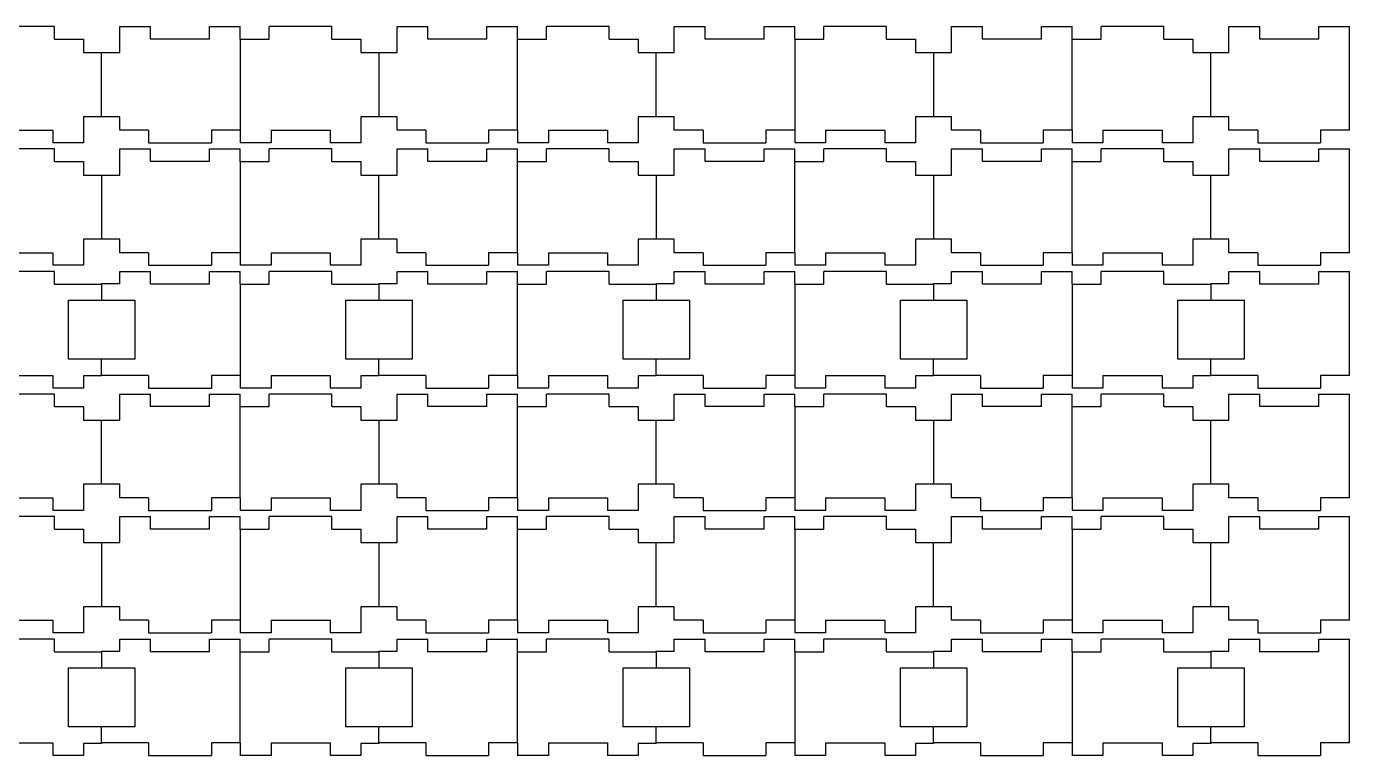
# Model space of a CAD drawing. Extents: x -371 to 97, y -273 to 225.
# Drawn here: x -150.6 to 68.9, y -18.4 to 102.6 of the extents above; entities that cross this region are included whole.
import ezdxf

# ---------------------------------------------------------------- set-up
doc = ezdxf.new("R2010")
doc.units = 0
doc.layers.get('0').update_dxf_attribs({"linetype": 'CONTINUOUS'})

msp = doc.modelspace()

# ---------------------------------------------------------------- linework, layer by layer
for p, q in [((-145.93, 102.61), (-156.33, 102.61)), ((-145.93, 100.52), (-145.93, 102.61)), ((-135.13, 102.61), (-130.03, 102.61)), ((-135.13, 98.27), (-135.13, 102.61)), ((-130.03, 100.52), (-130.03, 102.61)), ((-120.23, 100.52), (-120.23, 102.61)), ((-120.23, 102.61), (-115.13, 102.61)), ((-115.13, 100.52), (-115.13, 102.61)), ((-99.93, 102.61), (-110.33, 102.61)), ((-110.33, 100.52), (-110.33, 102.61)), ((-99.93, 100.52), (-99.93, 102.61)), ((-89.13, 102.61), (-84.03, 102.61)), ((-89.13, 98.27), (-89.13, 102.61)), ((-84.03, 100.52), (-84.03, 102.61)), ((-74.23, 100.52), (-74.23, 102.61)), ((-74.23, 102.61), (-69.13, 102.61)), ((-69.13, 100.52), (-69.13, 102.61)), ((-53.93, 102.61), (-64.33, 102.61)), ((-64.33, 100.52), (-64.33, 102.61)), ((-53.93, 100.52), (-53.93, 102.61)), ((-43.13, 102.61), (-38.03, 102.61)), ((-43.13, 98.27), (-43.13, 102.61)), ((-38.03, 100.52), (-38.03, 102.61)), ((-28.23, 100.52), (-28.23, 102.61)), ((-28.23, 102.61), (-23.13, 102.61)), ((-23.13, 100.52), (-23.13, 102.61)), ((-7.93, 102.61), (-18.33, 102.61)), ((-18.33, 100.52), (-18.33, 102.61)), ((-7.93, 100.52), (-7.93, 102.61)), ((2.87, 102.61), (7.97, 102.61)), ((2.87, 98.27), (2.87, 102.61)), ((7.97, 100.52), (7.97, 102.61)), ((17.77, 100.52), (17.77, 102.61)), ((17.77, 102.61), (22.87, 102.61)), ((22.87, 100.52), (22.87, 102.61)), ((38.07, 102.61), (27.67, 102.61)), ((27.67, 100.52), (27.67, 102.61)), ((38.07, 100.52), (38.07, 102.61)), ((48.87, 102.61), (53.97, 102.61)), ((48.87, 98.27), (48.87, 102.61)), ((53.97, 100.52), (53.97, 102.61)), ((63.77, 100.52), (63.77, 102.61)), ((63.77, 102.61), (68.87, 102.61)), ((68.87, 85.39), (68.87, 102.61)), ((-145.93, 100.52), (-141.13, 100.52)), ((-141.13, 100.52), (-141.13, 98.27)), ((-120.23, 100.52), (-130.03, 100.52)), ((-115.13, 100.52), (-110.33, 100.52)), ((-115.13, 100.52), (-115.13, 85.39)), ((-99.93, 100.52), (-95.13, 100.52)), ((-95.13, 100.52), (-95.13, 98.27)), ((-74.23, 100.52), (-84.03, 100.52)), ((-69.13, 100.52), (-64.33, 100.52)), ((-69.13, 85.39), (-69.13, 100.52)), ((-53.93, 100.52), (-49.13, 100.52)), ((-49.13, 100.52), (-49.13, 98.27)), ((-28.23, 100.52), (-38.03, 100.52)), ((-23.13, 100.52), (-18.33, 100.52)), ((-23.13, 100.52), (-23.13, 85.39)), ((-7.93, 100.52), (-3.13, 100.52)), ((-3.13, 100.52), (-3.13, 98.27)), ((17.77, 100.52), (7.97, 100.52)), ((22.87, 100.52), (27.67, 100.52)), ((22.87, 85.39), (22.87, 100.52)), ((38.07, 100.52), (42.87, 100.52)), ((42.87, 100.52), (42.87, 98.27)), ((63.77, 100.52), (53.97, 100.52)), ((-141.13, 98.27), (-138.13, 98.27)), ((-138.13, 87.64), (-138.13, 98.27)), ((-138.13, 98.27), (-135.13, 98.27)), ((-95.13, 98.27), (-92.13, 98.27)), ((-92.13, 98.27), (-92.13, 87.64)), ((-92.13, 98.27), (-89.13, 98.27)), ((-49.13, 98.27), (-46.13, 98.27)), ((-46.13, 87.64), (-46.13, 98.27)), ((-46.13, 98.27), (-43.13, 98.27)), ((-3.13, 98.27), (-0.13, 98.27)), ((-0.13, 98.27), (-0.13, 87.64)), ((-0.13, 98.27), (2.87, 98.27)), ((42.87, 98.27), (45.87, 98.27)), ((45.87, 87.64), (45.87, 98.27)), ((45.87, 98.27), (48.87, 98.27)), ((-141.13, 87.64), (-141.13, 83.29)), ((-138.13, 87.64), (-141.13, 87.64)), ((-135.13, 87.64), (-138.13, 87.64)), ((-135.13, 85.39), (-135.13, 87.64)), ((-95.13, 87.64), (-95.13, 83.29)), ((-92.13, 87.64), (-95.13, 87.64)), ((-89.13, 87.64), (-92.13, 87.64)), ((-89.13, 85.39), (-89.13, 87.64)), ((-49.13, 87.64), (-49.13, 83.29)), ((-46.13, 87.64), (-49.13, 87.64)), ((-43.13, 87.64), (-46.13, 87.64)), ((-43.13, 85.39), (-43.13, 87.64)), ((-3.13, 87.64), (-3.13, 83.29)), ((-0.13, 87.64), (-3.13, 87.64)), ((2.87, 87.64), (-0.13, 87.64)), ((2.87, 85.39), (2.87, 87.64)), ((42.87, 87.64), (42.87, 83.29)), ((45.87, 87.64), (42.87, 87.64)), ((48.87, 87.64), (45.87, 87.64)), ((48.87, 85.39), (48.87, 87.64)), ((-156.03, 85.39), (-146.23, 85.39)), ((-146.23, 85.39), (-146.23, 83.29)), ((-130.33, 85.39), (-135.13, 85.39)), ((-130.33, 85.39), (-130.33, 83.29)), ((-115.13, 85.39), (-119.93, 85.39)), ((-119.93, 85.39), (-119.93, 83.29)), ((-115.13, 85.39), (-115.13, 83.29)), ((-110.03, 85.39), (-110.03, 83.29)), ((-110.03, 85.39), (-100.23, 85.39)), ((-100.23, 85.39), (-100.23, 83.29)), ((-84.33, 85.39), (-89.13, 85.39)), ((-84.33, 85.39), (-84.33, 83.29)), ((-69.13, 85.39), (-73.93, 85.39)), ((-73.93, 85.39), (-73.93, 83.29)), ((-69.13, 85.39), (-69.13, 83.29)), ((-64.03, 85.39), (-64.03, 83.29)), ((-64.03, 85.39), (-54.23, 85.39)), ((-54.23, 85.39), (-54.23, 83.29)), ((-38.33, 85.39), (-43.13, 85.39)), ((-38.33, 85.39), (-38.33, 83.29)), ((-23.13, 85.39), (-27.93, 85.39)), ((-27.93, 85.39), (-27.93, 83.29)), ((-23.13, 85.39), (-23.13, 83.29)), ((-18.03, 85.39), (-18.03, 83.29)), ((-18.03, 85.39), (-8.23, 85.39)), ((-8.23, 85.39), (-8.23, 83.29)), ((7.67, 85.39), (2.87, 85.39)), ((7.67, 85.39), (7.67, 83.29)), ((22.87, 85.39), (18.07, 85.39)), ((18.07, 85.39), (18.07, 83.29)), ((22.87, 85.39), (22.87, 83.29)), ((27.97, 85.39), (27.97, 83.29)), ((27.97, 85.39), (37.77, 85.39)), ((37.77, 85.39), (37.77, 83.29)), ((53.67, 85.39), (48.87, 85.39)), ((53.67, 85.39), (53.67, 83.29)), ((68.87, 85.39), (64.07, 85.39)), ((64.07, 85.39), (64.07, 83.29)), ((-145.93, 82.29), (-156.33, 82.29)), ((-141.13, 83.29), (-146.23, 83.29)), ((-145.93, 80.2), (-145.93, 82.29)), ((-135.13, 82.29), (-130.03, 82.29)), ((-135.13, 77.95), (-135.13, 82.29)), ((-130.33, 83.29), (-119.93, 83.29)), ((-130.03, 80.2), (-130.03, 82.29)), ((-120.23, 80.2), (-120.23, 82.29)), ((-120.23, 82.29), (-115.13, 82.29)), ((-110.03, 83.29), (-115.13, 83.29)), ((-115.13, 80.2), (-115.13, 82.29)), ((-99.93, 82.29), (-110.33, 82.29)), ((-110.33, 80.2), (-110.33, 82.29)), ((-95.13, 83.29), (-100.23, 83.29)), ((-99.93, 80.2), (-99.93, 82.29)), ((-89.13, 82.29), (-84.03, 82.29)), ((-89.13, 77.95), (-89.13, 82.29)), ((-84.33, 83.29), (-73.93, 83.29)), ((-84.03, 80.2), (-84.03, 82.29)), ((-74.23, 80.2), (-74.23, 82.29)), ((-74.23, 82.29), (-69.13, 82.29)), ((-64.03, 83.29), (-69.13, 83.29)), ((-69.13, 80.2), (-69.13, 82.29)), ((-53.93, 82.29), (-64.33, 82.29)), ((-64.33, 80.2), (-64.33, 82.29)), ((-49.13, 83.29), (-54.23, 83.29)), ((-53.93, 80.2), (-53.93, 82.29)), ((-43.13, 82.29), (-38.03, 82.29)), ((-43.13, 77.95), (-43.13, 82.29)), ((-38.33, 83.29), (-27.93, 83.29)), ((-38.03, 80.2), (-38.03, 82.29)), ((-28.23, 80.2), (-28.23, 82.29)), ((-28.23, 82.29), (-23.13, 82.29)), ((-18.03, 83.29), (-23.13, 83.29)), ((-23.13, 80.2), (-23.13, 82.29)), ((-7.93, 82.29), (-18.33, 82.29)), ((-18.33, 80.2), (-18.33, 82.29)), ((-3.13, 83.29), (-8.23, 83.29)), ((-7.93, 80.2), (-7.93, 82.29)), ((2.87, 82.29), (7.97, 82.29)), ((2.87, 77.95), (2.87, 82.29)), ((7.67, 83.29), (18.07, 83.29)), ((7.97, 80.2), (7.97, 82.29)), ((17.77, 80.2), (17.77, 82.29)), ((17.77, 82.29), (22.87, 82.29)), ((27.97, 83.29), (22.87, 83.29)), ((22.87, 80.2), (22.87, 82.29)), ((38.07, 82.29), (27.67, 82.29)), ((27.67, 80.2), (27.67, 82.29)), ((42.87, 83.29), (37.77, 83.29)), ((38.07, 80.2), (38.07, 82.29)), ((48.87, 82.29), (53.97, 82.29)), ((48.87, 77.95), (48.87, 82.29)), ((53.67, 83.29), (64.07, 83.29)), ((53.97, 80.2), (53.97, 82.29)), ((63.77, 80.2), (63.77, 82.29)), ((63.77, 82.29), (68.87, 82.29)), ((68.87, 65.07), (68.87, 82.29)), ((-145.93, 80.2), (-141.13, 80.2)), ((-141.13, 80.2), (-141.13, 77.95)), ((-120.23, 80.2), (-130.03, 80.2)), ((-115.13, 80.2), (-110.33, 80.2)), ((-115.13, 80.2), (-115.13, 65.07)), ((-99.93, 80.2), (-95.13, 80.2)), ((-95.13, 80.2), (-95.13, 77.95)), ((-74.23, 80.2), (-84.03, 80.2)), ((-69.13, 80.2), (-64.33, 80.2)), ((-69.13, 65.07), (-69.13, 80.2)), ((-53.93, 80.2), (-49.13, 80.2)), ((-49.13, 80.2), (-49.13, 77.95)), ((-28.23, 80.2), (-38.03, 80.2)), ((-23.13, 80.2), (-18.33, 80.2)), ((-23.13, 65.07), (-23.13, 80.2)), ((-7.93, 80.2), (-3.13, 80.2)), ((-3.13, 80.2), (-3.13, 77.95)), ((17.77, 80.2), (7.97, 80.2)), ((22.87, 80.2), (27.67, 80.2)), ((22.87, 65.07), (22.87, 80.2)), ((38.07, 80.2), (42.87, 80.2)), ((42.87, 80.2), (42.87, 77.95)), ((63.77, 80.2), (53.97, 80.2)), ((-141.13, 77.95), (-138.13, 77.95)), ((-138.13, 77.95), (-138.13, 67.32)), ((-138.13, 77.95), (-135.13, 77.95)), ((-95.13, 77.95), (-92.13, 77.95)), ((-92.13, 67.32), (-92.13, 77.95)), ((-92.13, 77.95), (-89.13, 77.95)), ((-49.13, 77.95), (-46.13, 77.95)), ((-46.13, 77.95), (-46.13, 67.32)), ((-46.13, 77.95), (-43.13, 77.95)), ((-3.13, 77.95), (-0.13, 77.95)), ((-0.13, 77.95), (-0.13, 67.32)), ((-0.13, 77.95), (2.87, 77.95)), ((42.87, 77.95), (45.87, 77.95)), ((45.87, 67.32), (45.87, 77.95)), ((45.87, 77.95), (48.87, 77.95)), ((-141.13, 67.32), (-141.13, 62.97)), ((-138.13, 67.32), (-141.13, 67.32)), ((-135.13, 67.32), (-138.13, 67.32)), ((-135.13, 65.07), (-135.13, 67.32)), ((-95.13, 67.32), (-95.13, 62.97)), ((-92.13, 67.32), (-95.13, 67.32)), ((-89.13, 67.32), (-92.13, 67.32)), ((-89.13, 65.07), (-89.13, 67.32)), ((-49.13, 67.32), (-49.13, 62.97)), ((-46.13, 67.32), (-49.13, 67.32)), ((-43.13, 67.32), (-46.13, 67.32)), ((-43.13, 65.07), (-43.13, 67.32)), ((-3.13, 67.32), (-3.13, 62.97)), ((-0.13, 67.32), (-3.13, 67.32)), ((2.87, 67.32), (-0.13, 67.32)), ((2.87, 65.07), (2.87, 67.32)), ((42.87, 67.32), (42.87, 62.97)), ((45.87, 67.32), (42.87, 67.32)), ((48.87, 67.32), (45.87, 67.32)), ((48.87, 65.07), (48.87, 67.32)), ((-156.03, 65.07), (-146.23, 65.07)), ((-146.23, 65.07), (-146.23, 62.97)), ((-130.33, 65.07), (-135.13, 65.07)), ((-130.33, 65.07), (-130.33, 62.97)), ((-115.13, 65.07), (-119.93, 65.07)), ((-119.93, 65.07), (-119.93, 62.97)), ((-115.13, 65.07), (-115.13, 62.97)), ((-110.03, 65.07), (-110.03, 62.97)), ((-110.03, 65.07), (-100.23, 65.07)), ((-100.23, 65.07), (-100.23, 62.97)), ((-84.33, 65.07), (-89.13, 65.07)), ((-84.33, 65.07), (-84.33, 62.97)), ((-69.13, 65.07), (-73.93, 65.07)), ((-73.93, 65.07), (-73.93, 62.97)), ((-69.13, 65.07), (-69.13, 62.97)), ((-64.03, 65.07), (-64.03, 62.97)), ((-64.03, 65.07), (-54.23, 65.07)), ((-54.23, 65.07), (-54.23, 62.97)), ((-38.33, 65.07), (-43.13, 65.07)), ((-38.33, 65.07), (-38.33, 62.97)), ((-23.13, 65.07), (-27.93, 65.07)), ((-27.93, 65.07), (-27.93, 62.97)), ((-23.13, 65.07), (-23.13, 62.97)), ((-18.03, 65.07), (-18.03, 62.97)), ((-18.03, 65.07), (-8.23, 65.07)), ((-8.23, 65.07), (-8.23, 62.97)), ((7.67, 65.07), (2.87, 65.07)), ((7.67, 65.07), (7.67, 62.97)), ((22.87, 65.07), (18.07, 65.07)), ((18.07, 65.07), (18.07, 62.97)), ((22.87, 65.07), (22.87, 62.97)), ((27.97, 65.07), (27.97, 62.97)), ((27.97, 65.07), (37.77, 65.07)), ((37.77, 65.07), (37.77, 62.97)), ((53.67, 65.07), (48.87, 65.07)), ((53.67, 65.07), (53.67, 62.97)), ((68.87, 65.07), (64.07, 65.07)), ((64.07, 65.07), (64.07, 62.97)), ((-145.93, 61.93), (-156.33, 61.93)), ((-141.13, 62.97), (-146.23, 62.97)), ((-145.93, 59.84), (-145.93, 61.93)), ((-135.13, 61.93), (-130.03, 61.93)), ((-135.13, 59.94), (-135.13, 61.93)), ((-130.33, 62.97), (-119.93, 62.97)), ((-130.03, 59.84), (-130.03, 61.93)), ((-120.23, 59.84), (-120.23, 61.93)), ((-120.23, 61.93), (-115.13, 61.93)), ((-110.03, 62.97), (-115.13, 62.97)), ((-115.13, 59.84), (-115.13, 61.93)), ((-99.93, 61.93), (-110.33, 61.93)), ((-110.33, 59.84), (-110.33, 61.93)), ((-95.13, 62.97), (-100.23, 62.97)), ((-99.93, 59.84), (-99.93, 61.93)), ((-89.13, 61.93), (-84.03, 61.93)), ((-89.13, 59.94), (-89.13, 61.93)), ((-84.33, 62.97), (-73.93, 62.97)), ((-84.03, 59.84), (-84.03, 61.93)), ((-74.23, 59.84), (-74.23, 61.93)), ((-74.23, 61.93), (-69.13, 61.93)), ((-64.03, 62.97), (-69.13, 62.97)), ((-69.13, 59.84), (-69.13, 61.93)), ((-53.93, 61.93), (-64.33, 61.93)), ((-64.33, 59.84), (-64.33, 61.93)), ((-49.13, 62.97), (-54.23, 62.97)), ((-53.93, 59.84), (-53.93, 61.93)), ((-43.13, 61.93), (-38.03, 61.93)), ((-43.13, 59.94), (-43.13, 61.93)), ((-38.33, 62.97), (-27.93, 62.97)), ((-38.03, 59.84), (-38.03, 61.93)), ((-28.23, 59.84), (-28.23, 61.93)), ((-28.23, 61.93), (-23.13, 61.93)), ((-18.03, 62.97), (-23.13, 62.97)), ((-23.13, 59.84), (-23.13, 61.93)), ((-7.93, 61.93), (-18.33, 61.93)), ((-18.33, 59.84), (-18.33, 61.93)), ((-3.13, 62.97), (-8.23, 62.97)), ((-7.93, 59.84), (-7.93, 61.93)), ((2.87, 61.93), (7.97, 61.93)), ((2.87, 59.94), (2.87, 61.93)), ((7.67, 62.97), (18.07, 62.97)), ((7.97, 59.84), (7.97, 61.93)), ((17.77, 59.84), (17.77, 61.93)), ((17.77, 61.93), (22.87, 61.93)), ((27.97, 62.97), (22.87, 62.97)), ((22.87, 59.84), (22.87, 61.93)), ((38.07, 61.93), (27.67, 61.93)), ((27.67, 59.84), (27.67, 61.93)), ((42.87, 62.97), (37.77, 62.97)), ((38.07, 59.84), (38.07, 61.93)), ((48.87, 61.93), (53.97, 61.93)), ((48.87, 59.94), (48.87, 61.93)), ((53.67, 62.97), (64.07, 62.97)), ((53.97, 59.84), (53.97, 61.93)), ((63.77, 59.84), (63.77, 61.93)), ((63.77, 61.93), (68.87, 61.93)), ((68.87, 44.71), (68.87, 61.93)), ((-145.93, 59.84), (-138.13, 59.84)), ((-138.13, 59.94), (-135.13, 59.94)), ((-138.13, 59.84), (-138.13, 59.94)), ((-138.13, 59.84), (-138.13, 57.17)), ((-120.23, 59.84), (-130.03, 59.84)), ((-115.13, 59.84), (-110.33, 59.84)), ((-115.13, 59.84), (-115.13, 44.71)), ((-99.93, 59.84), (-92.13, 59.84)), ((-92.13, 59.94), (-89.13, 59.94)), ((-92.13, 59.84), (-92.13, 59.94)), ((-92.13, 59.84), (-92.13, 57.17)), ((-74.23, 59.84), (-84.03, 59.84)), ((-69.13, 59.84), (-64.33, 59.84)), ((-69.13, 44.71), (-69.13, 59.84)), ((-53.93, 59.84), (-46.13, 59.84)), ((-46.13, 59.94), (-43.13, 59.94)), ((-46.13, 59.84), (-46.13, 59.94)), ((-46.13, 59.84), (-46.13, 57.17)), ((-28.23, 59.84), (-38.03, 59.84)), ((-23.13, 59.84), (-18.33, 59.84)), ((-23.13, 59.84), (-23.13, 44.71)), ((-7.93, 59.84), (-0.13, 59.84)), ((-0.13, 59.94), (2.87, 59.94)), ((-0.13, 59.84), (-0.13, 59.94)), ((-0.13, 59.84), (-0.13, 57.17)), ((17.77, 59.84), (7.97, 59.84)), ((22.87, 59.84), (27.67, 59.84)), ((22.87, 59.84), (22.87, 44.71)), ((38.07, 59.84), (45.87, 59.84)), ((45.87, 59.94), (48.87, 59.94)), ((45.87, 59.84), (45.87, 59.94)), ((45.87, 59.84), (45.87, 57.17)), ((63.77, 59.84), (53.97, 59.84)), ((-143.63, 47.37), (-143.63, 57.17)), ((-143.63, 57.17), (-138.13, 57.17)), ((-138.13, 57.17), (-132.63, 57.17)), ((-132.63, 57.17), (-132.63, 47.37)), ((-97.63, 47.37), (-97.63, 57.17)), ((-97.63, 57.17), (-92.13, 57.17)), ((-92.13, 57.17), (-86.63, 57.17)), ((-86.63, 57.17), (-86.63, 47.37)), ((-51.63, 47.37), (-51.63, 57.17)), ((-51.63, 57.17), (-46.13, 57.17)), ((-46.13, 57.17), (-40.63, 57.17)), ((-40.63, 57.17), (-40.63, 47.37)), ((-5.63, 47.37), (-5.63, 57.17)), ((-5.63, 57.17), (-0.13, 57.17)), ((-0.13, 57.17), (5.37, 57.17)), ((5.37, 57.17), (5.37, 47.37)), ((40.37, 47.37), (40.37, 57.17)), ((40.37, 57.17), (45.87, 57.17)), ((45.87, 57.17), (51.37, 57.17)), ((51.37, 57.17), (51.37, 47.37)), ((-138.13, 47.37), (-143.63, 47.37)), ((-132.63, 47.37), (-138.13, 47.37)), ((-138.13, 44.71), (-138.13, 47.37)), ((-92.13, 47.37), (-97.63, 47.37)), ((-86.63, 47.37), (-92.13, 47.37)), ((-92.13, 44.71), (-92.13, 47.37)), ((-46.13, 47.37), (-51.63, 47.37)), ((-40.63, 47.37), (-46.13, 47.37)), ((-46.13, 44.71), (-46.13, 47.37)), ((-0.13, 47.37), (-5.63, 47.37)), ((5.37, 47.37), (-0.13, 47.37)), ((-0.13, 44.71), (-0.13, 47.37)), ((45.87, 47.37), (40.37, 47.37)), ((51.37, 47.37), (45.87, 47.37)), ((45.87, 44.71), (45.87, 47.37)), ((-156.03, 44.71), (-146.23, 44.71)), ((-146.23, 44.71), (-146.23, 42.61)), ((-138.13, 44.61), (-141.13, 44.61)), ((-141.13, 44.61), (-141.13, 42.61)), ((-130.33, 44.71), (-138.13, 44.71)), ((-138.13, 44.71), (-138.13, 44.61)), ((-130.33, 44.71), (-130.33, 42.61)), ((-115.13, 44.71), (-119.93, 44.71)), ((-119.93, 44.71), (-119.93, 42.61)), ((-115.13, 44.71), (-115.13, 42.61)), ((-110.03, 44.71), (-110.03, 42.61)), ((-110.03, 44.71), (-100.23, 44.71)), ((-100.23, 44.71), (-100.23, 42.61)), ((-92.13, 44.61), (-95.13, 44.61)), ((-95.13, 44.61), (-95.13, 42.61)), ((-84.33, 44.71), (-92.13, 44.71)), ((-92.13, 44.71), (-92.13, 44.61)), ((-84.33, 44.71), (-84.33, 42.61)), ((-69.13, 44.71), (-73.93, 44.71)), ((-73.93, 44.71), (-73.93, 42.61)), ((-69.13, 44.71), (-69.13, 42.61)), ((-64.03, 44.71), (-64.03, 42.61)), ((-64.03, 44.71), (-54.23, 44.71)), ((-54.23, 44.71), (-54.23, 42.61)), ((-46.13, 44.61), (-49.13, 44.61)), ((-49.13, 44.61), (-49.13, 42.61)), ((-38.33, 44.71), (-46.13, 44.71)), ((-46.13, 44.71), (-46.13, 44.61)), ((-38.33, 44.71), (-38.33, 42.61)), ((-23.13, 44.71), (-27.93, 44.71)), ((-27.93, 44.71), (-27.93, 42.61)), ((-23.13, 44.71), (-23.13, 42.61)), ((-18.03, 44.71), (-18.03, 42.61)), ((-18.03, 44.71), (-8.23, 44.71)), ((-8.23, 44.71), (-8.23, 42.61)), ((-0.13, 44.61), (-3.13, 44.61)), ((-3.13, 44.61), (-3.13, 42.61)), ((7.67, 44.71), (-0.13, 44.71)), ((-0.13, 44.71), (-0.13, 44.61)), ((7.67, 44.71), (7.67, 42.61)), ((22.87, 44.71), (18.07, 44.71)), ((18.07, 44.71), (18.07, 42.61)), ((22.87, 44.71), (22.87, 42.61)), ((27.97, 44.71), (27.97, 42.61)), ((27.97, 44.71), (37.77, 44.71)), ((37.77, 44.71), (37.77, 42.61)), ((45.87, 44.61), (42.87, 44.61)), ((42.87, 44.61), (42.87, 42.61)), ((53.67, 44.71), (45.87, 44.71)), ((45.87, 44.71), (45.87, 44.61)), ((53.67, 44.71), (53.67, 42.61)), ((68.87, 44.71), (64.07, 44.71)), ((64.07, 44.71), (64.07, 42.61)), ((-141.13, 42.61), (-146.23, 42.61)), ((-130.33, 42.61), (-119.93, 42.61)), ((-110.03, 42.61), (-115.13, 42.61)), ((-95.13, 42.61), (-100.23, 42.61)), ((-84.33, 42.61), (-73.93, 42.61)), ((-64.03, 42.61), (-69.13, 42.61)), ((-49.13, 42.61), (-54.23, 42.61)), ((-38.33, 42.61), (-27.93, 42.61)), ((-18.03, 42.61), (-23.13, 42.61)), ((-3.13, 42.61), (-8.23, 42.61)), ((7.67, 42.61), (18.07, 42.61)), ((27.97, 42.61), (22.87, 42.61)), ((42.87, 42.61), (37.77, 42.61)), ((53.67, 42.61), (64.07, 42.61)), ((-145.93, 41.61), (-156.33, 41.61)), ((-145.93, 39.52), (-145.93, 41.61)), ((-145.93, 39.52), (-141.13, 39.52)), ((-141.13, 39.52), (-141.13, 37.27)), ((-135.13, 41.61), (-130.03, 41.61)), ((-135.13, 37.27), (-135.13, 41.61)), ((-130.03, 39.52), (-130.03, 41.61)), ((-120.23, 39.52), (-130.03, 39.52)), ((-120.23, 39.52), (-120.23, 41.61)), ((-120.23, 41.61), (-115.13, 41.61)), ((-115.13, 39.52), (-115.13, 41.61)), ((-115.13, 39.52), (-110.33, 39.52)), ((-115.13, 24.39), (-115.13, 39.52)), ((-99.93, 41.61), (-110.33, 41.61)), ((-110.33, 39.52), (-110.33, 41.61)), ((-99.93, 39.52), (-99.93, 41.61)), ((-99.93, 39.52), (-95.13, 39.52)), ((-95.13, 39.52), (-95.13, 37.27)), ((-89.13, 41.61), (-84.03, 41.61)), ((-89.13, 37.27), (-89.13, 41.61)), ((-84.03, 39.52), (-84.03, 41.61)), ((-74.23, 39.52), (-84.03, 39.52)), ((-74.23, 39.52), (-74.23, 41.61)), ((-74.23, 41.61), (-69.13, 41.61)), ((-69.13, 39.52), (-69.13, 41.61)), ((-69.13, 39.52), (-64.33, 39.52)), ((-69.13, 24.39), (-69.13, 39.52)), ((-53.93, 41.61), (-64.33, 41.61)), ((-64.33, 39.52), (-64.33, 41.61)), ((-53.93, 39.52), (-53.93, 41.61)), ((-53.93, 39.52), (-49.13, 39.52)), ((-49.13, 39.52), (-49.13, 37.27)), ((-43.13, 41.61), (-38.03, 41.61)), ((-43.13, 37.27), (-43.13, 41.61)), ((-38.03, 39.52), (-38.03, 41.61)), ((-28.23, 39.52), (-38.03, 39.52)), ((-28.23, 39.52), (-28.23, 41.61)), ((-28.23, 41.61), (-23.13, 41.61)), ((-23.13, 39.52), (-23.13, 41.61)), ((-23.13, 39.52), (-18.33, 39.52)), ((-23.13, 39.52), (-23.13, 24.39)), ((-7.93, 41.61), (-18.33, 41.61)), ((-18.33, 39.52), (-18.33, 41.61)), ((-7.93, 39.52), (-7.93, 41.61)), ((-7.93, 39.52), (-3.13, 39.52)), ((-3.13, 39.52), (-3.13, 37.27)), ((2.87, 41.61), (7.97, 41.61)), ((2.87, 37.27), (2.87, 41.61)), ((7.97, 39.52), (7.97, 41.61)), ((17.77, 39.52), (7.97, 39.52)), ((17.77, 39.52), (17.77, 41.61)), ((17.77, 41.61), (22.87, 41.61)), ((22.87, 39.52), (22.87, 41.61)), ((22.87, 39.52), (27.67, 39.52)), ((22.87, 24.39), (22.87, 39.52)), ((38.07, 41.61), (27.67, 41.61)), ((27.67, 39.52), (27.67, 41.61)), ((38.07, 39.52), (38.07, 41.61)), ((38.07, 39.52), (42.87, 39.52)), ((42.87, 39.52), (42.87, 37.27)), ((48.87, 41.61), (53.97, 41.61)), ((48.87, 37.27), (48.87, 41.61)), ((53.97, 39.52), (53.97, 41.61)), ((63.77, 39.52), (53.97, 39.52)), ((63.77, 39.52), (63.77, 41.61)), ((63.77, 41.61), (68.87, 41.61)), ((68.87, 24.39), (68.87, 41.61)), ((-141.13, 37.27), (-138.13, 37.27)), ((-138.13, 26.64), (-138.13, 37.27)), ((-138.13, 37.27), (-135.13, 37.27)), ((-95.13, 37.27), (-92.13, 37.27)), ((-92.13, 37.27), (-92.13, 26.64)), ((-92.13, 37.27), (-89.13, 37.27)), ((-49.13, 37.27), (-46.13, 37.27)), ((-46.13, 26.64), (-46.13, 37.27)), ((-46.13, 37.27), (-43.13, 37.27)), ((-3.13, 37.27), (-0.13, 37.27)), ((-0.13, 37.27), (-0.13, 26.64)), ((-0.13, 37.27), (2.87, 37.27)), ((42.87, 37.27), (45.87, 37.27)), ((45.87, 26.64), (45.87, 37.27)), ((45.87, 37.27), (48.87, 37.27)), ((-141.13, 26.64), (-141.13, 22.29)), ((-138.13, 26.64), (-141.13, 26.64)), ((-135.13, 26.64), (-138.13, 26.64)), ((-135.13, 24.39), (-135.13, 26.64)), ((-95.13, 26.64), (-95.13, 22.29)), ((-92.13, 26.64), (-95.13, 26.64)), ((-89.13, 26.64), (-92.13, 26.64)), ((-89.13, 24.39), (-89.13, 26.64)), ((-49.13, 26.64), (-49.13, 22.29)), ((-46.13, 26.64), (-49.13, 26.64)), ((-43.13, 26.64), (-46.13, 26.64)), ((-43.13, 24.39), (-43.13, 26.64)), ((-3.13, 26.64), (-3.13, 22.29)), ((-0.13, 26.64), (-3.13, 26.64)), ((2.87, 26.64), (-0.13, 26.64)), ((2.87, 24.39), (2.87, 26.64)), ((42.87, 26.64), (42.87, 22.29)), ((45.87, 26.64), (42.87, 26.64)), ((48.87, 26.64), (45.87, 26.64)), ((48.87, 24.39), (48.87, 26.64)), ((-156.03, 24.39), (-146.23, 24.39)), ((-146.23, 24.39), (-146.23, 22.29)), ((-130.33, 24.39), (-135.13, 24.39)), ((-130.33, 24.39), (-130.33, 22.29)), ((-115.13, 24.39), (-119.93, 24.39)), ((-119.93, 24.39), (-119.93, 22.29)), ((-115.13, 24.39), (-115.13, 22.29)), ((-110.03, 24.39), (-110.03, 22.29)), ((-110.03, 24.39), (-100.23, 24.39)), ((-100.23, 24.39), (-100.23, 22.29)), ((-84.33, 24.39), (-89.13, 24.39)), ((-84.33, 24.39), (-84.33, 22.29)), ((-69.13, 24.39), (-73.93, 24.39)), ((-73.93, 24.39), (-73.93, 22.29)), ((-69.13, 24.39), (-69.13, 22.29)), ((-64.03, 24.39), (-64.03, 22.29)), ((-64.03, 24.39), (-54.23, 24.39)), ((-54.23, 24.39), (-54.23, 22.29)), ((-38.33, 24.39), (-43.13, 24.39)), ((-38.33, 24.39), (-38.33, 22.29)), ((-23.13, 24.39), (-27.93, 24.39)), ((-27.93, 24.39), (-27.93, 22.29)), ((-23.13, 24.39), (-23.13, 22.29)), ((-18.03, 24.39), (-18.03, 22.29)), ((-18.03, 24.39), (-8.23, 24.39)), ((-8.23, 24.39), (-8.23, 22.29)), ((7.67, 24.39), (2.87, 24.39)), ((7.67, 24.39), (7.67, 22.29)), ((22.87, 24.39), (18.07, 24.39)), ((18.07, 24.39), (18.07, 22.29)), ((22.87, 24.39), (22.87, 22.29)), ((27.97, 24.39), (27.97, 22.29)), ((27.97, 24.39), (37.77, 24.39)), ((37.77, 24.39), (37.77, 22.29)), ((53.67, 24.39), (48.87, 24.39)), ((53.67, 24.39), (53.67, 22.29)), ((68.87, 24.39), (64.07, 24.39)), ((64.07, 24.39), (64.07, 22.29)), ((-141.13, 22.29), (-146.23, 22.29)), ((-130.33, 22.29), (-119.93, 22.29)), ((-110.03, 22.29), (-115.13, 22.29)), ((-95.13, 22.29), (-100.23, 22.29)), ((-84.33, 22.29), (-73.93, 22.29)), ((-64.03, 22.29), (-69.13, 22.29)), ((-49.13, 22.29), (-54.23, 22.29)), ((-38.33, 22.29), (-27.93, 22.29)), ((-18.03, 22.29), (-23.13, 22.29)), ((-3.13, 22.29), (-8.23, 22.29)), ((7.67, 22.29), (18.07, 22.29)), ((27.97, 22.29), (22.87, 22.29)), ((42.87, 22.29), (37.77, 22.29)), ((53.67, 22.29), (64.07, 22.29)), ((-145.93, 21.29), (-156.33, 21.29)), ((-145.93, 19.2), (-145.93, 21.29)), ((-135.13, 21.29), (-130.03, 21.29)), ((-135.13, 16.95), (-135.13, 21.29)), ((-130.03, 19.2), (-130.03, 21.29)), ((-120.23, 19.2), (-120.23, 21.29)), ((-120.23, 21.29), (-115.13, 21.29)), ((-115.13, 19.2), (-115.13, 21.29)), ((-99.93, 21.29), (-110.33, 21.29)), ((-110.33, 19.2), (-110.33, 21.29)), ((-99.93, 19.2), (-99.93, 21.29)), ((-89.13, 21.29), (-84.03, 21.29)), ((-89.13, 16.95), (-89.13, 21.29)), ((-84.03, 19.2), (-84.03, 21.29)), ((-74.23, 19.2), (-74.23, 21.29)), ((-74.23, 21.29), (-69.13, 21.29)), ((-69.13, 19.2), (-69.13, 21.29)), ((-53.93, 21.29), (-64.33, 21.29)), ((-64.33, 19.2), (-64.33, 21.29)), ((-53.93, 19.2), (-53.93, 21.29)), ((-43.13, 21.29), (-38.03, 21.29)), ((-43.13, 16.95), (-43.13, 21.29)), ((-38.03, 19.2), (-38.03, 21.29)), ((-28.23, 19.2), (-28.23, 21.29)), ((-28.23, 21.29), (-23.13, 21.29)), ((-23.13, 19.2), (-23.13, 21.29)), ((-7.93, 21.29), (-18.33, 21.29)), ((-18.33, 19.2), (-18.33, 21.29)), ((-7.93, 19.2), (-7.93, 21.29)), ((2.87, 21.29), (7.97, 21.29)), ((2.87, 16.95), (2.87, 21.29)), ((7.97, 19.2), (7.97, 21.29)), ((17.77, 19.2), (17.77, 21.29)), ((17.77, 21.29), (22.87, 21.29)), ((22.87, 19.2), (22.87, 21.29)), ((38.07, 21.29), (27.67, 21.29)), ((27.67, 19.2), (27.67, 21.29)), ((38.07, 19.2), (38.07, 21.29)), ((48.87, 21.29), (53.97, 21.29)), ((48.87, 16.95), (48.87, 21.29)), ((53.97, 19.2), (53.97, 21.29)), ((63.77, 19.2), (63.77, 21.29)), ((63.77, 21.29), (68.87, 21.29)), ((68.87, 4.07), (68.87, 21.29)), ((-145.93, 19.2), (-141.13, 19.2)), ((-141.13, 19.2), (-141.13, 16.95)), ((-120.23, 19.2), (-130.03, 19.2)), ((-115.13, 19.2), (-110.33, 19.2)), ((-115.13, 19.2), (-115.13, 4.07)), ((-99.93, 19.2), (-95.13, 19.2)), ((-95.13, 19.2), (-95.13, 16.95)), ((-74.23, 19.2), (-84.03, 19.2)), ((-69.13, 19.2), (-64.33, 19.2)), ((-69.13, 4.07), (-69.13, 19.2)), ((-53.93, 19.2), (-49.13, 19.2)), ((-49.13, 19.2), (-49.13, 16.95)), ((-28.23, 19.2), (-38.03, 19.2)), ((-23.13, 19.2), (-18.33, 19.2)), ((-23.13, 19.2), (-23.13, 4.07)), ((-7.93, 19.2), (-3.13, 19.2)), ((-3.13, 19.2), (-3.13, 16.95)), ((17.77, 19.2), (7.97, 19.2)), ((22.87, 19.2), (27.67, 19.2)), ((22.87, 19.2), (22.87, 4.07)), ((38.07, 19.2), (42.87, 19.2)), ((42.87, 19.2), (42.87, 16.95)), ((63.77, 19.2), (53.97, 19.2)), ((-141.13, 16.95), (-138.13, 16.95)), ((-138.13, 16.95), (-138.13, 6.32)), ((-138.13, 16.95), (-135.13, 16.95)), ((-95.13, 16.95), (-92.13, 16.95)), ((-92.13, 16.95), (-92.13, 6.32)), ((-92.13, 16.95), (-89.13, 16.95)), ((-49.13, 16.95), (-46.13, 16.95)), ((-46.13, 6.32), (-46.13, 16.95)), ((-46.13, 16.95), (-43.13, 16.95)), ((-3.13, 16.95), (-0.13, 16.95)), ((-0.13, 6.32), (-0.13, 16.95)), ((-0.13, 16.95), (2.87, 16.95)), ((42.87, 16.95), (45.87, 16.95)), ((45.87, 6.32), (45.87, 16.95)), ((45.87, 16.95), (48.87, 16.95)), ((-141.13, 6.32), (-141.13, 1.97)), ((-138.13, 6.32), (-141.13, 6.32)), ((-135.13, 6.32), (-138.13, 6.32)), ((-135.13, 4.07), (-135.13, 6.32)), ((-95.13, 6.32), (-95.13, 1.97)), ((-92.13, 6.32), (-95.13, 6.32)), ((-89.13, 6.32), (-92.13, 6.32)), ((-89.13, 4.07), (-89.13, 6.32)), ((-49.13, 6.32), (-49.13, 1.97)), ((-46.13, 6.32), (-49.13, 6.32)), ((-43.13, 6.32), (-46.13, 6.32)), ((-43.13, 4.07), (-43.13, 6.32)), ((-3.13, 6.32), (-3.13, 1.97)), ((-0.13, 6.32), (-3.13, 6.32)), ((2.87, 6.32), (-0.13, 6.32)), ((2.87, 4.07), (2.87, 6.32)), ((42.87, 6.32), (42.87, 1.97)), ((45.87, 6.32), (42.87, 6.32)), ((48.87, 6.32), (45.87, 6.32)), ((48.87, 4.07), (48.87, 6.32)), ((-156.03, 4.07), (-146.23, 4.07)), ((-146.23, 4.07), (-146.23, 1.97)), ((-130.33, 4.07), (-135.13, 4.07)), ((-130.33, 4.07), (-130.33, 1.97)), ((-115.13, 4.07), (-119.93, 4.07)), ((-119.93, 4.07), (-119.93, 1.97)), ((-115.13, 4.07), (-115.13, 1.97)), ((-110.03, 4.07), (-110.03, 1.97)), ((-110.03, 4.07), (-100.23, 4.07)), ((-100.23, 4.07), (-100.23, 1.97)), ((-84.33, 4.07), (-89.13, 4.07)), ((-84.33, 4.07), (-84.33, 1.97)), ((-69.13, 4.07), (-73.93, 4.07)), ((-73.93, 4.07), (-73.93, 1.97)), ((-69.13, 4.07), (-69.13, 1.97)), ((-64.03, 4.07), (-64.03, 1.97)), ((-64.03, 4.07), (-54.23, 4.07)), ((-54.23, 4.07), (-54.23, 1.97)), ((-38.33, 4.07), (-43.13, 4.07)), ((-38.33, 4.07), (-38.33, 1.97)), ((-23.13, 4.07), (-27.93, 4.07)), ((-27.93, 4.07), (-27.93, 1.97)), ((-23.13, 4.07), (-23.13, 1.97)), ((-18.03, 4.07), (-18.03, 1.97)), ((-18.03, 4.07), (-8.23, 4.07)), ((-8.23, 4.07), (-8.23, 1.97)), ((7.67, 4.07), (2.87, 4.07)), ((7.67, 4.07), (7.67, 1.97)), ((22.87, 4.07), (18.07, 4.07)), ((18.07, 4.07), (18.07, 1.97)), ((22.87, 4.07), (22.87, 1.97)), ((27.97, 4.07), (27.97, 1.97)), ((27.97, 4.07), (37.77, 4.07)), ((37.77, 4.07), (37.77, 1.97)), ((53.67, 4.07), (48.87, 4.07)), ((53.67, 4.07), (53.67, 1.97)), ((68.87, 4.07), (64.07, 4.07)), ((64.07, 4.07), (64.07, 1.97)), ((-145.93, 0.93), (-156.33, 0.93)), ((-141.13, 1.97), (-146.23, 1.97)), ((-145.93, -1.16), (-145.93, 0.93)), ((-135.13, 0.93), (-130.03, 0.93)), ((-135.13, -1.06), (-135.13, 0.93)), ((-130.33, 1.97), (-119.93, 1.97)), ((-130.03, -1.16), (-130.03, 0.93)), ((-120.23, -1.16), (-120.23, 0.93)), ((-120.23, 0.93), (-115.13, 0.93)), ((-110.03, 1.97), (-115.13, 1.97)), ((-115.13, -1.16), (-115.13, 0.93)), ((-99.93, 0.93), (-110.33, 0.93)), ((-110.33, -1.16), (-110.33, 0.93)), ((-95.13, 1.97), (-100.23, 1.97)), ((-99.93, -1.16), (-99.93, 0.93)), ((-89.13, 0.93), (-84.03, 0.93)), ((-89.13, -1.06), (-89.13, 0.93)), ((-84.33, 1.97), (-73.93, 1.97)), ((-84.03, -1.16), (-84.03, 0.93)), ((-74.23, -1.16), (-74.23, 0.93)), ((-74.23, 0.93), (-69.13, 0.93)), ((-64.03, 1.97), (-69.13, 1.97)), ((-69.13, -1.16), (-69.13, 0.93)), ((-53.93, 0.93), (-64.33, 0.93)), ((-64.33, -1.16), (-64.33, 0.93)), ((-49.13, 1.97), (-54.23, 1.97)), ((-53.93, -1.16), (-53.93, 0.93)), ((-43.13, 0.93), (-38.03, 0.93)), ((-43.13, -1.06), (-43.13, 0.93)), ((-38.33, 1.97), (-27.93, 1.97)), ((-38.03, -1.16), (-38.03, 0.93)), ((-28.23, -1.16), (-28.23, 0.93)), ((-28.23, 0.93), (-23.13, 0.93)), ((-18.03, 1.97), (-23.13, 1.97)), ((-23.13, -1.16), (-23.13, 0.93)), ((-7.93, 0.93), (-18.33, 0.93)), ((-18.33, -1.16), (-18.33, 0.93)), ((-3.13, 1.97), (-8.23, 1.97)), ((-7.93, -1.16), (-7.93, 0.93)), ((2.87, 0.93), (7.97, 0.93)), ((2.87, -1.06), (2.87, 0.93)), ((7.67, 1.97), (18.07, 1.97)), ((7.97, -1.16), (7.97, 0.93)), ((17.77, -1.16), (17.77, 0.93)), ((17.77, 0.93), (22.87, 0.93)), ((27.97, 1.97), (22.87, 1.97)), ((22.87, -1.16), (22.87, 0.93)), ((38.07, 0.93), (27.67, 0.93)), ((27.67, -1.16), (27.67, 0.93)), ((42.87, 1.97), (37.77, 1.97)), ((38.07, -1.16), (38.07, 0.93)), ((48.87, 0.93), (53.97, 0.93)), ((48.87, -1.06), (48.87, 0.93)), ((53.67, 1.97), (64.07, 1.97)), ((53.97, -1.16), (53.97, 0.93)), ((63.77, -1.16), (63.77, 0.93)), ((63.77, 0.93), (68.87, 0.93)), ((68.87, -16.29), (68.87, 0.93)), ((-145.93, -1.16), (-138.13, -1.16)), ((-138.13, -1.06), (-135.13, -1.06)), ((-138.13, -1.16), (-138.13, -1.06)), ((-138.13, -1.16), (-138.13, -3.83)), ((-120.23, -1.16), (-130.03, -1.16)), ((-115.13, -1.16), (-110.33, -1.16)), ((-115.13, -16.29), (-115.13, -1.16)), ((-99.93, -1.16), (-92.13, -1.16)), ((-92.13, -1.06), (-89.13, -1.06)), ((-92.13, -1.16), (-92.13, -1.06)), ((-92.13, -1.16), (-92.13, -3.83)), ((-74.23, -1.16), (-84.03, -1.16)), ((-69.13, -1.16), (-64.33, -1.16)), ((-69.13, -16.29), (-69.13, -1.16)), ((-53.93, -1.16), (-46.13, -1.16)), ((-46.13, -1.06), (-43.13, -1.06)), ((-46.13, -1.16), (-46.13, -1.06)), ((-46.13, -1.16), (-46.13, -3.83)), ((-28.23, -1.16), (-38.03, -1.16)), ((-23.13, -1.16), (-18.33, -1.16)), ((-23.13, -1.16), (-23.13, -16.29)), ((-7.93, -1.16), (-0.13, -1.16)), ((-0.13, -1.06), (2.87, -1.06)), ((-0.13, -1.16), (-0.13, -1.06)), ((-0.13, -1.16), (-0.13, -3.83)), ((17.77, -1.16), (7.97, -1.16)), ((22.87, -1.16), (27.67, -1.16)), ((22.87, -1.16), (22.87, -16.29)), ((38.07, -1.16), (45.87, -1.16)), ((45.87, -1.06), (48.87, -1.06)), ((45.87, -1.16), (45.87, -1.06)), ((45.87, -1.16), (45.87, -3.83)), ((63.77, -1.16), (53.97, -1.16)), ((-143.63, -13.63), (-143.63, -3.83)), ((-143.63, -3.83), (-138.13, -3.83)), ((-138.13, -3.83), (-132.63, -3.83)), ((-132.63, -3.83), (-132.63, -13.63)), ((-97.63, -13.63), (-97.63, -3.83)), ((-97.63, -3.83), (-92.13, -3.83)), ((-92.13, -3.83), (-86.63, -3.83)), ((-86.63, -3.83), (-86.63, -13.63)), ((-51.63, -13.63), (-51.63, -3.83)), ((-51.63, -3.83), (-46.13, -3.83)), ((-46.13, -3.83), (-40.63, -3.83)), ((-40.63, -3.83), (-40.63, -13.63)), ((-5.63, -13.63), (-5.63, -3.83)), ((-5.63, -3.83), (-0.13, -3.83)), ((-0.13, -3.83), (5.37, -3.83)), ((5.37, -3.83), (5.37, -13.63)), ((40.37, -13.63), (40.37, -3.83)), ((40.37, -3.83), (45.87, -3.83)), ((45.87, -3.83), (51.37, -3.83)), ((51.37, -3.83), (51.37, -13.63)), ((-138.13, -13.63), (-143.63, -13.63)), ((-132.63, -13.63), (-138.13, -13.63)), ((-138.13, -16.29), (-138.13, -13.63)), ((-92.13, -13.63), (-97.63, -13.63)), ((-86.63, -13.63), (-92.13, -13.63)), ((-92.13, -16.29), (-92.13, -13.63)), ((-46.13, -13.63), (-51.63, -13.63)), ((-40.63, -13.63), (-46.13, -13.63)), ((-46.13, -16.29), (-46.13, -13.63)), ((-0.13, -13.63), (-5.63, -13.63)), ((5.37, -13.63), (-0.13, -13.63)), ((-0.13, -16.29), (-0.13, -13.63)), ((45.87, -13.63), (40.37, -13.63)), ((51.37, -13.63), (45.87, -13.63)), ((45.87, -16.29), (45.87, -13.63)), ((-156.03, -16.29), (-146.23, -16.29)), ((-146.23, -16.29), (-146.23, -18.39)), ((-138.13, -16.39), (-141.13, -16.39)), ((-141.13, -16.39), (-141.13, -18.39)), ((-130.33, -16.29), (-138.13, -16.29)), ((-138.13, -16.29), (-138.13, -16.39)), ((-130.33, -16.29), (-130.33, -18.39)), ((-115.13, -16.29), (-119.93, -16.29)), ((-119.93, -16.29), (-119.93, -18.39)), ((-115.13, -16.29), (-115.13, -18.39)), ((-110.03, -16.29), (-110.03, -18.39)), ((-110.03, -16.29), (-100.23, -16.29)), ((-100.23, -16.29), (-100.23, -18.39)), ((-92.13, -16.39), (-95.13, -16.39)), ((-95.13, -16.39), (-95.13, -18.39)), ((-84.33, -16.29), (-92.13, -16.29)), ((-92.13, -16.29), (-92.13, -16.39)), ((-84.33, -16.29), (-84.33, -18.39)), ((-69.13, -16.29), (-73.93, -16.29)), ((-73.93, -16.29), (-73.93, -18.39)), ((-69.13, -16.29), (-69.13, -18.39)), ((-64.03, -16.29), (-64.03, -18.39)), ((-64.03, -16.29), (-54.23, -16.29)), ((-54.23, -16.29), (-54.23, -18.39)), ((-46.13, -16.39), (-49.13, -16.39)), ((-49.13, -16.39), (-49.13, -18.39)), ((-38.33, -16.29), (-46.13, -16.29)), ((-46.13, -16.29), (-46.13, -16.39)), ((-38.33, -16.29), (-38.33, -18.39)), ((-23.13, -16.29), (-27.93, -16.29)), ((-27.93, -16.29), (-27.93, -18.39)), ((-23.13, -16.29), (-23.13, -18.39)), ((-18.03, -16.29), (-18.03, -18.39)), ((-18.03, -16.29), (-8.23, -16.29)), ((-8.23, -16.29), (-8.23, -18.39)), ((-0.13, -16.39), (-3.13, -16.39)), ((-3.13, -16.39), (-3.13, -18.39)), ((7.67, -16.29), (-0.13, -16.29)), ((-0.13, -16.29), (-0.13, -16.39)), ((7.67, -16.29), (7.67, -18.39)), ((22.87, -16.29), (18.07, -16.29)), ((18.07, -16.29), (18.07, -18.39)), ((22.87, -16.29), (22.87, -18.39)), ((27.97, -16.29), (27.97, -18.39)), ((27.97, -16.29), (37.77, -16.29)), ((37.77, -16.29), (37.77, -18.39)), ((45.87, -16.39), (42.87, -16.39)), ((42.87, -16.39), (42.87, -18.39)), ((53.67, -16.29), (45.87, -16.29)), ((45.87, -16.29), (45.87, -16.39)), ((53.67, -16.29), (53.67, -18.39)), ((68.87, -16.29), (64.07, -16.29)), ((64.07, -16.29), (64.07, -18.39)), ((-141.13, -18.39), (-146.23, -18.39)), ((-130.33, -18.39), (-119.93, -18.39)), ((-110.03, -18.39), (-115.13, -18.39)), ((-95.13, -18.39), (-100.23, -18.39)), ((-84.33, -18.39), (-73.93, -18.39)), ((-64.03, -18.39), (-69.13, -18.39)), ((-49.13, -18.39), (-54.23, -18.39)), ((-38.33, -18.39), (-27.93, -18.39)), ((-18.03, -18.39), (-23.13, -18.39)), ((-3.13, -18.39), (-8.23, -18.39)), ((7.67, -18.39), (18.07, -18.39)), ((27.97, -18.39), (22.87, -18.39)), ((42.87, -18.39), (37.77, -18.39)), ((53.67, -18.39), (64.07, -18.39))]:
    msp.add_line(p, q)

doc.saveas('drawing.dxf')
